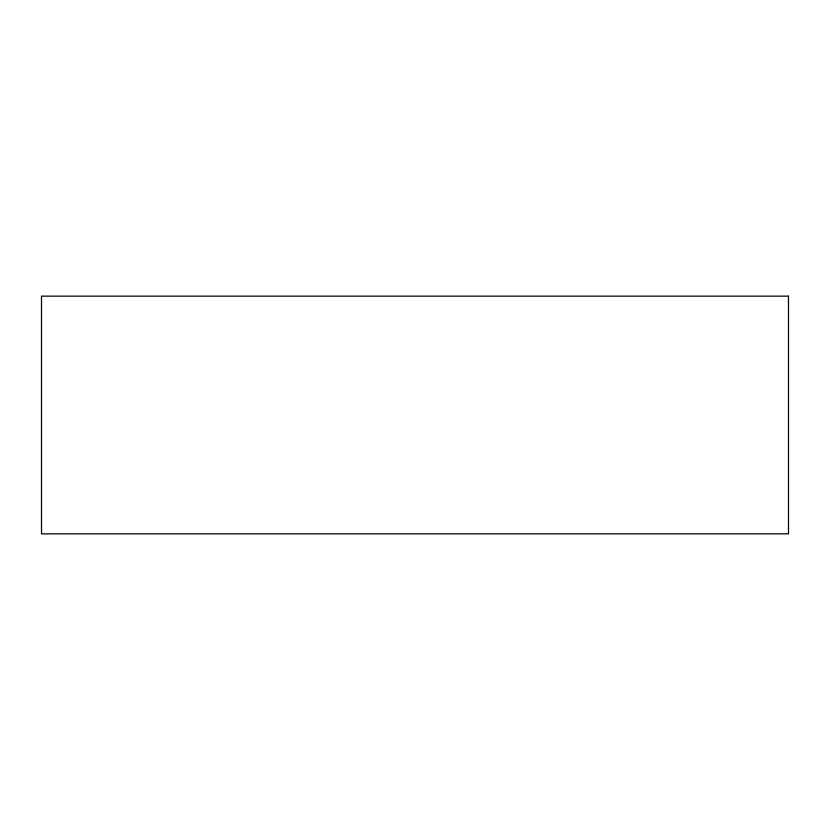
<?xml version="1.0" encoding="UTF-8"?>
<svg xmlns="http://www.w3.org/2000/svg" width="830" height="830" viewBox="0 0 830 830"><rect width="100%" height="100%" fill="white"/><g stroke="black" fill="none" stroke-linecap="round" stroke-linejoin="round"><path stroke-width="1.25" d="M788.5 296.154L41.5 296.154L41.5 533.846L788.5 533.846L788.5 296.154"/></g></svg>
